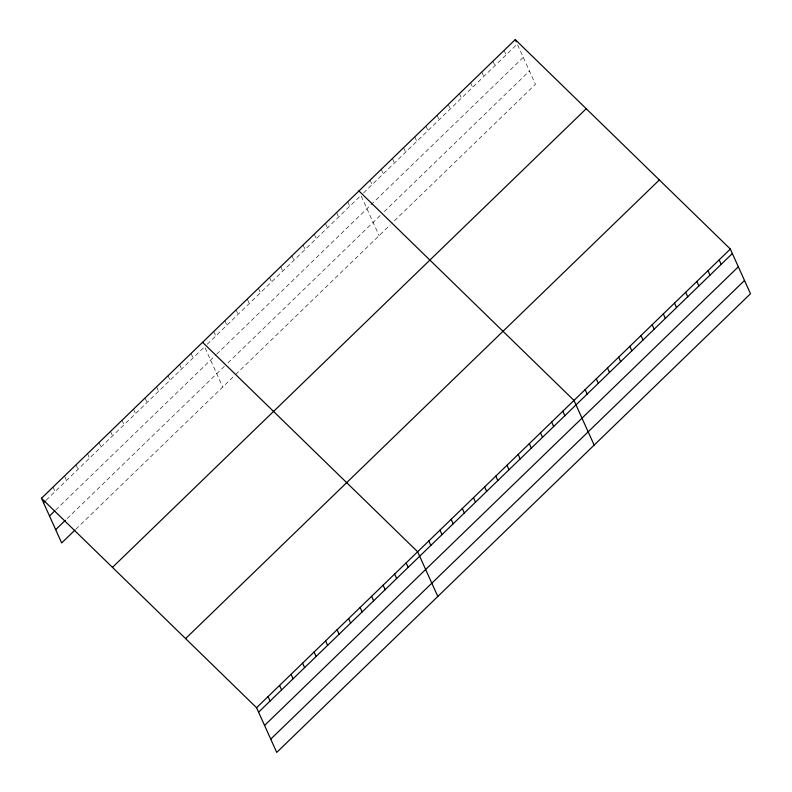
<?xml version="1.0" encoding="UTF-8"?>
<svg xmlns="http://www.w3.org/2000/svg" width="792" height="792" viewBox="0 0 792 792"><rect width="100%" height="100%" fill="white"/><g stroke="black" fill="none" stroke-linecap="round" stroke-linejoin="round"><path stroke-width="0.59" stroke-dasharray="3.96 2.97" d="M46.164 500.158L204.593 346.787L222.75 387.001M207.167 344.292L360.934 195.426L379.101 235.65M363.518 192.931L517.285 44.075L535.442 84.289L391.981 223.176M55.697 509.998L215.741 355.063M216.602 354.232L523.274 57.341M67.181 518.532L224.492 366.241M227.928 362.914L380.833 214.889M384.268 211.563L529.452 71.013M75.834 529.234L233.917 376.19M235.64 374.527L390.268 224.839M504.098 50.411L506.118 54.886M492.931 61.222L494.95 65.696M481.764 72.032L483.783 76.507M470.596 82.843L472.616 87.318M459.429 93.654L461.449 98.129M448.262 104.465L450.282 108.94M437.095 115.276L439.115 119.75M425.928 126.086L427.947 130.561M414.76 136.897L416.78 141.372M403.593 147.708L405.613 152.183M392.426 158.519L394.446 162.994M381.259 169.33L383.278 173.804M370.092 180.15L372.101 184.615M347.757 201.772L349.767 206.237M336.58 212.583L338.6 217.048M325.413 223.394L327.433 227.858M314.246 234.204L316.265 238.669M303.079 245.015L305.098 249.48M291.911 255.826L293.931 260.291M280.744 266.637L282.764 271.102M269.577 277.447L271.597 281.912M258.41 288.258L260.429 292.723M247.243 299.069L249.262 303.534M236.075 309.88L238.095 314.355M224.908 320.691L226.928 325.166M213.741 331.502L215.761 335.976M191.07 353.45L193.09 357.925M179.566 364.587L181.576 369.062M168.053 375.735L170.072 380.2M156.549 386.872L158.568 391.337M145.045 398.01L147.065 402.475M133.541 409.147L135.561 413.612M122.027 420.285L124.047 424.76M110.524 431.422L112.543 435.897M99.02 442.56L101.039 447.034M87.516 453.697L89.536 458.172M76.012 464.845L78.022 469.31M64.499 475.982L66.518 480.447M52.995 487.12L55.014 491.584"/><path stroke-width="1.19" d="M41.491 498.257L515.265 39.6L730.333 249.054L750.509 293.743L276.735 752.4L256.558 707.711L41.491 498.257L61.667 542.946L74.943 530.096M43.511 502.722L45.283 501.009M49.5 515.998L54.816 510.86M55.678 529.67L65.409 520.245M112.464 567.379L586.238 108.722M185.585 638.59L659.36 179.933M256.558 707.711L730.333 249.054M258.578 712.176L732.352 253.529M264.568 725.452L738.342 266.795M270.745 739.124L744.52 280.467M358.925 190.961L573.982 400.415L594.168 445.104M202.574 342.312L417.641 551.767L437.818 596.455M719.166 259.865L721.185 264.34M707.998 270.676L710.018 275.151M696.831 281.487L698.851 285.962M685.664 292.298L687.684 296.772M674.497 303.108L676.517 307.583M663.33 313.919L665.349 318.394M652.163 324.73L654.182 329.205M515.265 39.6L516.275 41.837M640.995 335.541L643.005 340.015M629.828 346.352L631.838 350.826M618.661 357.162L620.671 361.637M607.484 367.973L609.503 372.448M596.317 378.784L598.336 383.259M585.149 389.605L587.169 394.07M562.815 411.226L564.835 415.691M551.648 422.037L553.667 426.502M540.481 432.848L542.5 437.313M529.313 443.659L531.333 448.123M518.146 454.469L520.166 458.934M506.979 465.28L508.999 469.745M495.812 476.091L497.831 480.556M484.645 486.902L486.664 491.367M473.477 497.713L475.497 502.178M462.31 508.523L464.33 512.988M451.143 519.334L453.163 523.809M439.976 530.145L441.995 534.62M428.809 540.956L430.828 545.431M406.138 562.904L408.147 567.379M394.624 574.042L396.643 578.516M383.12 585.189L385.14 589.654M371.616 596.327L373.636 600.791M360.113 607.464L362.132 611.929M348.609 618.601L350.618 623.066M337.095 629.739L339.115 634.214M325.591 640.876L327.611 645.351M314.087 652.014L316.107 656.489M302.584 663.152L304.593 667.626M291.07 674.299L293.089 678.764M279.566 685.436L281.586 689.901M268.062 696.574L270.082 701.039"/></g></svg>
